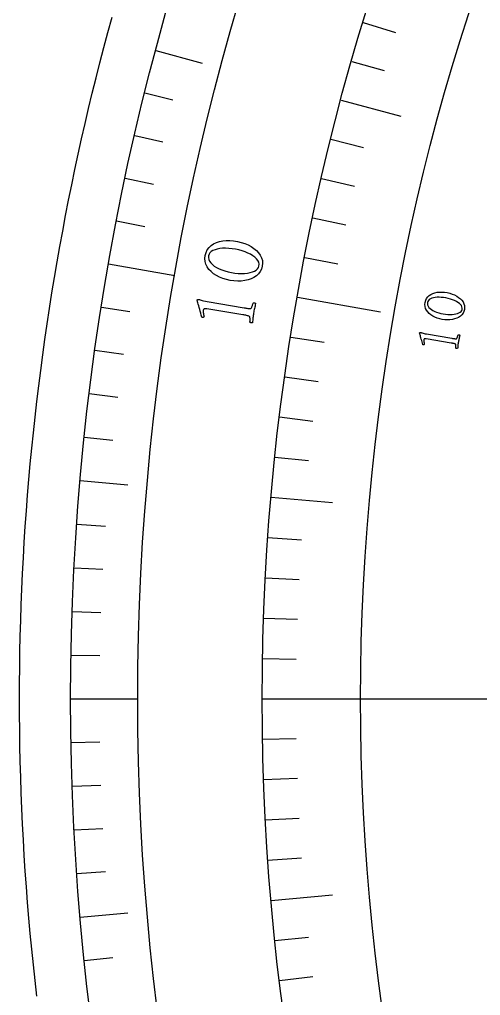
# Model space of a CAD drawing. Header units: millimetres. Extents: x -60 to 60, y -60 to 77.
# Drawn here: x -60 to -49.17, y -6.97 to 15.95 of the extents above; entities that cross this region are included whole.
import ezdxf

# ---------------------------------------------------------------- set-up
doc = ezdxf.new("R2010")
doc.units = ezdxf.units.MM
for name, color, linetype in [('CUT_OUTER', 1, 'Continuous'), ('ENGRAVE', 7, 'Continuous'), ('ENGRAVE_FINE', 8, 'Continuous'), ('TEXT', 5, 'Continuous')]:
    doc.layers.add(name, color=color, linetype=linetype)

msp = doc.modelspace()

# ---------------------------------------------------------------- linework, layer by layer
at = {"layer": 'CUT_OUTER'}
msp.add_lwpolyline([(-59.5927, -6.9791), (-59.6344, -6.6133), (-59.6739, -6.2473), (-59.7111, -5.881), (-59.746, -5.5145), (-59.7788, -5.1478), (-59.8092, -4.7809), (-59.8374, -4.4139), (-59.8634, -4.0466), (-59.8871, -3.6792), (-59.9085, -3.3117), (-59.9277, -2.9441), (-59.9447, -2.5763), (-59.9593, -2.2084), (-59.9718, -1.8405), (-59.9819, -1.4725), (-59.9898, -1.1044), (-59.9955, -0.7363), (-59.9989, -0.3682), (-60, 0), (-59.9989, 0.3682), (-59.9955, 0.7363), (-59.9898, 1.1044), (-59.9819, 1.4725), (-59.9718, 1.8405), (-59.9593, 2.2084), (-59.9447, 2.5763), (-59.9277, 2.9441), (-59.9085, 3.3117), (-59.8871, 3.6792), (-59.8634, 4.0466), (-59.8374, 4.4139), (-59.8092, 4.7809), (-59.7788, 5.1478), (-59.746, 5.5145), (-59.7111, 5.881), (-59.6739, 6.2473), (-59.6344, 6.6133), (-59.5927, 6.9791), (-59.5488, 7.3446), (-59.5026, 7.7099), (-59.4542, 8.0748), (-59.4035, 8.4395), (-59.3506, 8.8038), (-59.2955, 9.1678), (-59.2381, 9.5315), (-59.1785, 9.8948), (-59.1167, 10.2577), (-59.0526, 10.6203), (-58.9863, 10.9824), (-58.9178, 11.3441), (-58.8471, 11.7054), (-58.7742, 12.0663), (-58.699, 12.4267), (-58.6217, 12.7866), (-58.5421, 13.1461), (-58.4604, 13.505), (-58.3764, 13.8635), (-58.2902, 14.2214), (-58.2019, 14.5788), (-58.1113, 14.9357), (-58.0186, 15.2919), (-57.9237, 15.6476), (-57.8266, 16.0028)], dxfattribs=at)
at = {"layer": 'ENGRAVE'}
for points in [[(-56.7964, 15.2186), (-55.7098, 14.9274)], [(-52.4498, 14.0539), (-51.0472, 13.6781)], [(-57.9067, 10.2105), (-56.3556, 9.937)], [(-53.4751, 9.4291), (-51.5251, 9.0853)], [(-58.5762, 5.1248), (-57.4555, 5.0267)], [(-54.0934, 4.7326), (-52.6469, 4.606)], [(-58.8, 0), (-57.225, 0)], [(-54.3, 0), (-47.7, 0)], [(-54.0934, -4.7326), (-52.6469, -4.606)], [(-58.5762, -5.1248), (-57.4555, -5.0267)]]:
    msp.add_lwpolyline(points, dxfattribs=at)
for radius in [58.8, 58.8, 57.225, 54.3, 54.3, 51.99]:
    msp.add_circle((0, 0), radius, dxfattribs=at)
at = {"layer": 'ENGRAVE_FINE'}
for points in [[(-51.9273, 15.8758), (-51.17, 15.6442)], [(-52.1965, 14.9671), (-51.4352, 14.7488)], [(-57.0534, 14.225), (-56.3984, 14.0617)], [(-57.293, 13.2271), (-56.6353, 13.0753)], [(-52.6871, 13.1364), (-51.9186, 12.9448)], [(-57.5151, 12.2252), (-56.8548, 12.0849)], [(-52.9083, 12.2148), (-52.1366, 12.0367)], [(-53.1134, 11.2896), (-52.3387, 11.1249)], [(-57.7197, 11.2196), (-57.0571, 11.0908)], [(-53.3024, 10.3609), (-52.5249, 10.2098)], [(-58.0761, 9.1983), (-57.4094, 9.0928)], [(-53.6315, 8.4944), (-52.8492, 8.3705)], [(-58.2278, 8.1834), (-57.5593, 8.0894)], [(-53.7716, 7.5571), (-52.9873, 7.4469)], [(-58.3617, 7.1659), (-57.6917, 7.0837)], [(-53.8953, 6.6175), (-53.1092, 6.521)], [(-58.4779, 6.1463), (-57.8066, 6.0757)], [(-54.0025, 5.6759), (-53.2149, 5.5931)], [(-58.6568, 4.1017), (-57.9834, 4.0546)], [(-54.1677, 3.7878), (-53.3777, 3.7325)], [(-58.7194, 3.0774), (-58.0453, 3.042)], [(-54.2256, 2.8418), (-53.4347, 2.8004)], [(-58.7642, 2.0521), (-58.0896, 2.0285)], [(-54.2669, 1.895), (-53.4754, 1.8674)], [(-58.791, 1.0262), (-58.1161, 1.0144)], [(-54.2917, 0.9477), (-53.4999, 0.9338)], [(-58.791, -1.0262), (-58.1161, -1.0144)], [(-54.2917, -0.9477), (-53.4999, -0.9338)], [(-58.7642, -2.0521), (-58.0896, -2.0285)], [(-54.2669, -1.895), (-53.4754, -1.8674)], [(-54.2256, -2.8418), (-53.4347, -2.8004)], [(-58.7194, -3.0774), (-58.0453, -3.042)], [(-54.1677, -3.7878), (-53.3777, -3.7325)], [(-58.6568, -4.1017), (-57.9834, -4.0546)], [(-54.0025, -5.6759), (-53.2149, -5.5931)], [(-58.4779, -6.1463), (-57.8066, -6.0757)], [(-53.8953, -6.6175), (-53.1092, -6.521)]]:
    msp.add_lwpolyline(points, dxfattribs=at)
at = {"layer": 'TEXT'}
for points in [[(-55.639, 10.4062), (-55.6198, 10.477), (-55.5902, 10.5397), (-55.5501, 10.5944), (-55.4997, 10.641), (-55.4409, 10.6797), (-55.3756, 10.7106), (-55.304, 10.7338), (-55.226, 10.7492), (-55.1436, 10.7571), (-55.059, 10.7576), (-54.972, 10.7509), (-54.8828, 10.7368), (-54.7948, 10.7161), (-54.7117, 10.6895), (-54.6335, 10.657), (-54.5602, 10.6185), (-54.4936, 10.5749), (-54.4355, 10.5269), (-54.3861, 10.4744), (-54.3451, 10.4175), (-54.3147, 10.3568), (-54.2969, 10.2929), (-54.2916, 10.2258), (-54.2988, 10.1555), (-54.3171, 10.0892), (-54.3461, 10.0297), (-54.3858, 9.9771), (-54.4361, 9.9312), (-54.4949, 9.8924), (-54.5601, 9.8608), (-54.6317, 9.8365), (-54.7097, 9.8194), (-54.792, 9.8096), (-54.8767, 9.8072), (-54.9639, 9.8122), (-55.0534, 9.8246), (-55.1417, 9.8439), (-55.2252, 9.8692), (-55.3038, 9.9006), (-55.3777, 9.9382), (-55.4448, 9.9813), (-55.5031, 10.0293), (-55.5526, 10.0823), (-55.5934, 10.1401), (-55.6235, 10.202), (-55.6412, 10.267), (-55.6464, 10.3351), (-55.639, 10.4062)], [(-55.5603, 10.4027), (-55.5633, 10.3589), (-55.5557, 10.3164), (-55.5375, 10.2752), (-55.5087, 10.2353), (-55.4709, 10.1973), (-55.4256, 10.1617), (-55.3727, 10.1285), (-55.3125, 10.0978), (-55.2462, 10.0701), (-55.1753, 10.0461), (-55.1, 10.0257), (-55.0202, 10.009), (-54.9404, 9.9967), (-54.8632, 9.9893), (-54.7885, 9.9867), (-54.7164, 9.989), (-54.6487, 9.9958), (-54.5873, 10.0069), (-54.532, 10.0222), (-54.483, 10.0418), (-54.442, 10.0656), (-54.4107, 10.0934), (-54.389, 10.1253), (-54.3771, 10.1614), (-54.3739, 10.207), (-54.3818, 10.2506), (-54.4009, 10.2921), (-54.431, 10.3318), (-54.4705, 10.3691), (-54.5176, 10.404), (-54.5724, 10.4365), (-54.6348, 10.4664), (-54.7029, 10.4934), (-54.7746, 10.5172), (-54.85, 10.5377), (-54.9291, 10.5549), (-55.0094, 10.5682), (-55.0863, 10.5765), (-55.16, 10.5799), (-55.2303, 10.5782), (-55.296, 10.5718), (-55.3556, 10.5609), (-55.4091, 10.5454), (-55.4567, 10.5253), (-55.4965, 10.5009), (-55.5271, 10.4723), (-55.5483, 10.4396), (-55.5603, 10.4027)], [(-50.4747, 9.3078), (-50.4617, 9.3563), (-50.4415, 9.3993), (-50.4141, 9.4368), (-50.3795, 9.4689), (-50.3392, 9.4955), (-50.2945, 9.5168), (-50.2453, 9.5329), (-50.1917, 9.5437), (-50.1352, 9.5493), (-50.077, 9.5499), (-50.0172, 9.5455), (-49.9557, 9.5361), (-49.8952, 9.5222), (-49.838, 9.5041), (-49.7841, 9.482), (-49.7336, 9.4558), (-49.6877, 9.426), (-49.6477, 9.3931), (-49.6135, 9.3571), (-49.5852, 9.3181), (-49.5642, 9.2763), (-49.5518, 9.2324), (-49.548, 9.1862), (-49.5528, 9.1378), (-49.5654, 9.0921), (-49.5852, 9.0511), (-49.6124, 9.0148), (-49.647, 8.9831), (-49.6874, 8.9564), (-49.7322, 8.9346), (-49.7814, 8.9178), (-49.835, 8.9059), (-49.8916, 8.8992), (-49.9499, 8.8975), (-50.0098, 8.9009), (-50.0713, 8.9094), (-50.132, 8.9226), (-50.1894, 8.94), (-50.2435, 8.9615), (-50.2943, 8.9873), (-50.3405, 9.0168), (-50.3806, 9.0497), (-50.4147, 9.086), (-50.4428, 9.1256), (-50.4637, 9.168), (-50.4759, 9.2125), (-50.4796, 9.2591), (-50.4747, 9.3078)], [(-50.4206, 9.3055), (-50.4226, 9.2755), (-50.4172, 9.2464), (-50.4047, 9.2182), (-50.3848, 9.1909), (-50.3587, 9.1648), (-50.3275, 9.1405), (-50.2912, 9.1178), (-50.2497, 9.0968), (-50.2041, 9.0778), (-50.1553, 9.0614), (-50.1035, 9.0475), (-50.0486, 9.0361), (-49.9938, 9.0277), (-49.9407, 9.0226), (-49.8893, 9.0209), (-49.8398, 9.0226), (-49.7932, 9.0273), (-49.751, 9.035), (-49.713, 9.0456), (-49.6794, 9.0592), (-49.6512, 9.0756), (-49.6297, 9.0948), (-49.6149, 9.1168), (-49.6067, 9.1417), (-49.6046, 9.1731), (-49.6101, 9.2031), (-49.6233, 9.2316), (-49.6441, 9.2588), (-49.6713, 9.2845), (-49.7038, 9.3084), (-49.7415, 9.3305), (-49.7845, 9.351), (-49.8314, 9.3694), (-49.8808, 9.3856), (-49.9326, 9.3995), (-49.987, 9.4111), (-50.0423, 9.42), (-50.0952, 9.4255), (-50.1458, 9.4277), (-50.1942, 9.4264), (-50.2393, 9.4218), (-50.2802, 9.4142), (-50.317, 9.4035), (-50.3496, 9.3897), (-50.377, 9.3729), (-50.3979, 9.3532), (-50.4125, 9.3308), (-50.4206, 9.3055)], [(-54.7544, 9.016), (-55.5993, 9.1551), (-55.6201, 9.1579), (-55.6377, 9.1589), (-55.6519, 9.1581), (-55.6629, 9.1556), (-55.6714, 9.151), (-55.678, 9.1444), (-55.6827, 9.1356), (-55.6856, 9.1247), (-55.6868, 9.111), (-55.6865, 9.0937), (-55.6848, 9.0728), (-55.6816, 9.0484), (-55.6777, 9.0237), (-55.674, 9.0021), (-55.6704, 8.9836), (-55.6671, 8.9681), (-55.6764, 8.9609), (-55.686, 8.9562), (-55.6961, 8.954), (-55.7066, 8.9545), (-55.7068, 8.9545), (-55.7072, 8.9546), (-55.7078, 8.9547), (-55.7088, 8.9548), (-55.7126, 8.9557), (-55.7155, 8.957), (-55.7176, 8.9587), (-55.7188, 8.9609), (-55.7311, 9.0072), (-55.7436, 9.0532), (-55.7563, 9.0988), (-55.7692, 9.144), (-55.7815, 9.1872), (-55.7927, 9.2266), (-55.8026, 9.2621), (-55.8114, 9.2939), (-55.8186, 9.3201), (-55.8236, 9.3392), (-55.8266, 9.3511), (-55.8275, 9.3558), (-55.8267, 9.3601), (-55.8251, 9.365), (-55.822, 9.3688), (-55.8174, 9.3716), (-55.8114, 9.3732), (-55.8049, 9.3742), (-55.799, 9.375), (-55.7936, 9.3757), (-55.7889, 9.3761), (-55.7857, 9.375), (-55.7761, 9.3718), (-55.7602, 9.3663), (-55.738, 9.3587), (-55.7097, 9.35), (-55.6757, 9.3415), (-55.6361, 9.3332), (-55.5908, 9.325), (-54.7271, 9.1802), (-54.704, 9.1764), (-54.6817, 9.1728), (-54.6601, 9.1695), (-54.6393, 9.1665), (-54.6198, 9.1643), (-54.6019, 9.1633), (-54.5858, 9.1635), (-54.5714, 9.165), (-54.5656, 9.1677), (-54.5596, 9.1734), (-54.5533, 9.182), (-54.5468, 9.1936), (-54.5405, 9.207), (-54.5348, 9.2208), (-54.5297, 9.2352), (-54.5252, 9.25), (-54.5214, 9.2641), (-54.5183, 9.2759), (-54.5161, 9.2856), (-54.5146, 9.293), (-54.509, 9.295), (-54.502, 9.2961), (-54.4934, 9.2962), (-54.4834, 9.2954), (-54.4735, 9.2936), (-54.4655, 9.2909), (-54.4592, 9.2873), (-54.4547, 9.2828), (-54.4621, 9.252), (-54.4691, 9.2225), (-54.4757, 9.1943), (-54.482, 9.1674), (-54.4879, 9.1406), (-54.4937, 9.1126), (-54.4991, 9.0835), (-54.5044, 9.0533), (-54.509, 9.0242), (-54.513, 8.9964), (-54.5163, 8.9698), (-54.519, 8.9445), (-54.5215, 8.9189), (-54.5242, 8.8914), (-54.5269, 8.862), (-54.5299, 8.8307), (-54.5356, 8.8279), (-54.5426, 8.8265), (-54.5511, 8.8266), (-54.5611, 8.8281), (-54.5708, 8.8306), (-54.5789, 8.8335), (-54.5852, 8.8367), (-54.5898, 8.8404), (-54.5888, 8.848), (-54.5878, 8.8578), (-54.5869, 8.87), (-54.5859, 8.8845), (-54.5854, 8.9001), (-54.5856, 8.9153), (-54.5865, 8.9303), (-54.5882, 8.9449), (-54.5906, 8.9579), (-54.5938, 8.9677), (-54.5977, 8.9743), (-54.6025, 8.9779), (-54.6157, 8.984), (-54.6308, 8.9896), (-54.6479, 8.9947), (-54.6671, 8.9994), (-54.6876, 9.0037), (-54.7091, 9.008), (-54.7313, 9.012), (-54.7544, 9.016)], [(-49.8664, 8.3534), (-50.447, 8.4506), (-50.4613, 8.4526), (-50.4733, 8.4533), (-50.4832, 8.4528), (-50.4907, 8.4511), (-50.4965, 8.448), (-50.5011, 8.4435), (-50.5043, 8.4375), (-50.5063, 8.43), (-50.5072, 8.4206), (-50.507, 8.4088), (-50.5059, 8.3945), (-50.5037, 8.3777), (-50.5011, 8.3607), (-50.4986, 8.3459), (-50.4962, 8.3332), (-50.4939, 8.3227), (-50.5003, 8.3177), (-50.507, 8.3145), (-50.5139, 8.3131), (-50.5211, 8.3134), (-50.5212, 8.3134), (-50.5215, 8.3135), (-50.522, 8.3135), (-50.5226, 8.3136), (-50.5252, 8.3143), (-50.5273, 8.3152), (-50.5287, 8.3164), (-50.5295, 8.3178), (-50.5379, 8.3496), (-50.5464, 8.3811), (-50.555, 8.4124), (-50.5638, 8.4434), (-50.5722, 8.473), (-50.5798, 8.5), (-50.5866, 8.5244), (-50.5926, 8.5462), (-50.5975, 8.5642), (-50.601, 8.5772), (-50.603, 8.5854), (-50.6036, 8.5886), (-50.6031, 8.5916), (-50.6019, 8.5949), (-50.5998, 8.5975), (-50.5966, 8.5994), (-50.5925, 8.6005), (-50.588, 8.6012), (-50.584, 8.6017), (-50.5803, 8.6022), (-50.577, 8.6025), (-50.5748, 8.6017), (-50.5683, 8.5994), (-50.5573, 8.5957), (-50.542, 8.5904), (-50.5226, 8.5844), (-50.4993, 8.5785), (-50.472, 8.5728), (-50.4409, 8.5671), (-49.8473, 8.4663), (-49.8314, 8.4636), (-49.8161, 8.4612), (-49.8013, 8.4589), (-49.787, 8.4568), (-49.7735, 8.4552), (-49.7613, 8.4545), (-49.7502, 8.4546), (-49.7403, 8.4556), (-49.7363, 8.4575), (-49.7322, 8.4614), (-49.7278, 8.4673), (-49.7234, 8.4753), (-49.719, 8.4845), (-49.7151, 8.494), (-49.7115, 8.5039), (-49.7084, 8.5141), (-49.7058, 8.5238), (-49.7036, 8.532), (-49.7021, 8.5386), (-49.7011, 8.5437), (-49.6972, 8.5451), (-49.6924, 8.5458), (-49.6865, 8.5459), (-49.6796, 8.5453), (-49.6728, 8.5441), (-49.6673, 8.5423), (-49.663, 8.5398), (-49.6599, 8.5367), (-49.665, 8.5155), (-49.6699, 8.4951), (-49.6745, 8.4757), (-49.6788, 8.4572), (-49.683, 8.4387), (-49.6869, 8.4195), (-49.6907, 8.3995), (-49.6944, 8.3787), (-49.6976, 8.3586), (-49.7004, 8.3395), (-49.7028, 8.3212), (-49.7047, 8.3037), (-49.7065, 8.2861), (-49.7083, 8.2672), (-49.7103, 8.2469), (-49.7124, 8.2254), (-49.7163, 8.2235), (-49.7212, 8.2225), (-49.7271, 8.2226), (-49.7339, 8.2237), (-49.7406, 8.2254), (-49.7461, 8.2274), (-49.7504, 8.2297), (-49.7536, 8.2322), (-49.7529, 8.2374), (-49.7522, 8.2442), (-49.7515, 8.2526), (-49.7508, 8.2626), (-49.7504, 8.2733), (-49.7505, 8.2838), (-49.7511, 8.2941), (-49.7522, 8.3042), (-49.7539, 8.3131), (-49.756, 8.3198), (-49.7588, 8.3244), (-49.762, 8.3269), (-49.7711, 8.3311), (-49.7814, 8.335), (-49.7932, 8.3386), (-49.8064, 8.3418), (-49.8205, 8.3448), (-49.8352, 8.3478), (-49.8505, 8.3506), (-49.8664, 8.3534)]]:
    msp.add_lwpolyline(points, close=True, dxfattribs=at)

doc.saveas('drawing.dxf')
